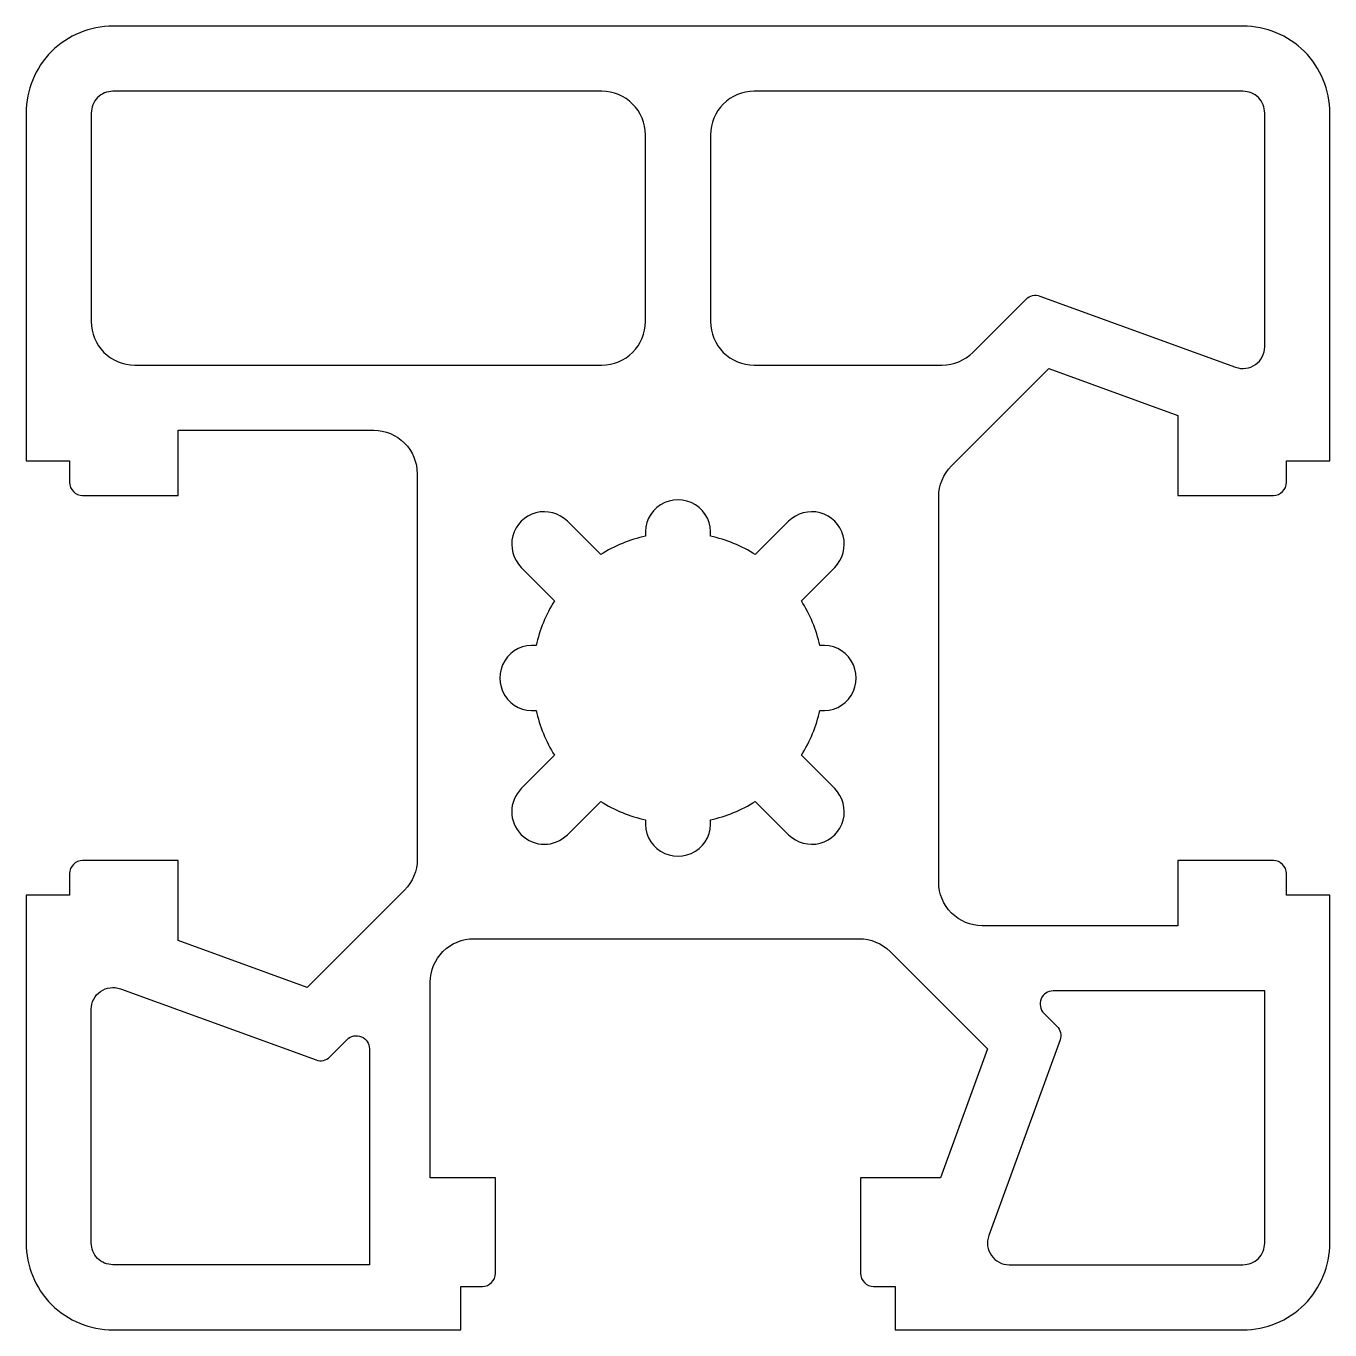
# Model space of a CAD drawing. Extents: x 12157.7 to 12187.7, y 114.9 to 144.9.
import ezdxf

# ---------------------------------------------------------------- set-up
doc = ezdxf.new("R2010")
doc.units = 0
doc.layers.get('0').update_dxf_attribs({"linetype": 'CONTINUOUS'})

msp = doc.modelspace()

# ---------------------------------------------------------------- linework, layer by layer
for points in [[(12186.667, 134.352), (12186.667, 134.852), (12187.667, 134.852), (12187.667, 142.852, 0.414214), (12185.667, 144.852), (12159.667, 144.852, 0.414214), (12157.667, 142.852), (12157.667, 134.852), (12158.667, 134.852), (12158.667, 134.352, 0.414214), (12158.967, 134.052), (12161.167, 134.052), (12161.167, 135.552), (12165.667, 135.552, -0.414214), (12166.667, 134.552), (12166.667, 125.68, -0.198912), (12166.375, 124.973), (12164.135, 122.734), (12161.167, 123.814), (12161.167, 125.652), (12158.967, 125.652, 0.414214), (12158.667, 125.352), (12158.667, 124.852), (12157.667, 124.852), (12157.667, 116.852, 0.414214), (12159.667, 114.852), (12167.667, 114.852), (12167.667, 115.852), (12168.167, 115.852, 0.414214), (12168.467, 116.152), (12168.467, 118.352), (12166.967, 118.352), (12166.967, 122.852, -0.414214), (12167.967, 123.852), (12176.839, 123.852, -0.198912), (12177.546, 123.559), (12179.786, 121.32), (12178.706, 118.352), (12176.867, 118.352), (12176.867, 116.152, 0.414214), (12177.167, 115.852), (12177.667, 115.852), (12177.667, 114.852), (12185.667, 114.852, 0.414214), (12187.667, 116.852), (12187.667, 124.852), (12186.667, 124.852), (12186.667, 125.352, 0.414214), (12186.367, 125.652), (12184.167, 125.652), (12184.167, 124.152), (12179.667, 124.152, -0.414214), (12178.667, 125.152), (12178.667, 134.024, -0.198912), (12178.96, 134.731), (12181.2, 136.97), (12184.167, 135.89), (12184.167, 134.052), (12186.367, 134.052, 0.414214)], [(12159.167, 138.052, 0.414214), (12160.167, 137.052), (12170.917, 137.052, 0.414214), (12171.917, 138.052), (12171.917, 142.352, 0.414214), (12170.917, 143.352), (12159.667, 143.352, 0.414214), (12159.167, 142.852)], [(12185.496, 137.003, 0.520567), (12186.167, 137.473), (12186.167, 142.852, 0.414214), (12185.667, 143.352), (12174.417, 143.352, 0.414214), (12173.417, 142.352), (12173.417, 138.052, 0.414214), (12174.417, 137.052), (12178.746, 137.052, 0.198912), (12179.453, 137.345), (12180.68, 138.572, -0.291473), (12180.995, 138.641)], [(12169.061, 132.398), (12169.828, 131.63, 0.08401), (12169.401, 130.597, 1.118973), (12169.401, 129.107, 0.08401), (12169.828, 128.074), (12169.061, 127.306, 1), (12170.122, 126.246), (12170.889, 127.013, 0.08401), (12171.922, 126.586, 1.118973), (12173.413, 126.586, 0.08401), (12174.446, 127.013), (12175.213, 126.246, 1), (12176.274, 127.306), (12175.506, 128.074, 0.08401), (12175.933, 129.107, 1.118973), (12175.933, 130.597, 0.08401), (12175.506, 131.63), (12176.274, 132.398, 1), (12175.213, 133.458), (12174.446, 132.691, 0.08401), (12173.413, 133.118, 1.118973), (12171.922, 133.118, 0.08401), (12170.889, 132.691), (12170.122, 133.458, 1)], [(12159.838, 122.701), (12164.34, 121.063, 0.291473), (12164.655, 121.133), (12165.055, 121.533, -0.668179), (12165.567, 121.321), (12165.567, 116.352), (12159.667, 116.352, -0.414214), (12159.167, 116.852), (12159.167, 122.231, -0.520567)], [(12179.818, 117.023, 0.520567), (12180.288, 116.352), (12185.667, 116.352, 0.414214), (12186.167, 116.852), (12186.167, 122.652), (12181.299, 122.652, 0.668179), (12181.087, 122.14), (12181.387, 121.84, -0.291473), (12181.457, 121.525)]]:
    msp.add_lwpolyline(points, format="xyb", close=True)

doc.saveas('drawing.dxf')
